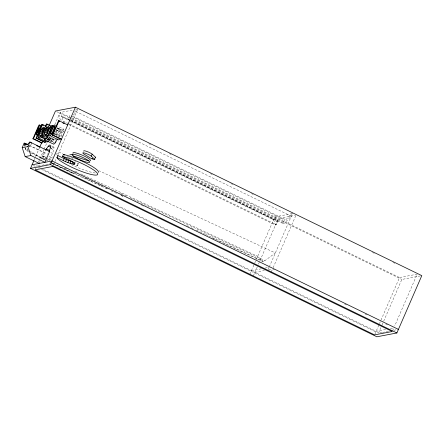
<?xml version="1.0" encoding="UTF-8"?>
<svg xmlns="http://www.w3.org/2000/svg" width="444" height="444" viewBox="0 0 444 444"><rect width="100%" height="100%" fill="white"/><g stroke="black" fill="none" stroke-linecap="round" stroke-linejoin="round"><path stroke-width="0.33" stroke-dasharray="2.22 1.67" d="M28.583 151.659L25.574 150.133L25.752 148.146M63.942 130.375L63.775 129.193L57.587 126.185M27.406 148.479L27.861 149.695L25.574 150.133L25.808 148.285M45.926 160.417L42.896 158.552L43.201 156.088L45.699 150.133M42.896 158.552L46.359 160.234L47.081 160.978C51.143 157.787 53.397 152.425 54.04 147.386L51.587 145.799M55.15 139.044L55.112 139.943L55.472 140.176M49.811 140.865L50.66 138.384M52.941 138.317L53.008 139.594L54.512 138.567M77.778 163.409L78.322 163.642L77.778 163.409L77.123 164.907M52.364 138.356L51.937 140.515L52.575 141.109L54.063 140.032L49.112 137.629M47.991 138.683L47.736 140.437M63.498 132.023L63.775 131.124M59.363 137.074L61.777 131.74A2.581 0.616 -64.1 0 1 62.626 130.747L63.031 130.669A2.559 0.611 -64.1 0 1 63.092 131.485L60.218 137.823M58.824 137.057L61.827 130.786A4.512 1.077 -64.1 0 1 63.148 129.315L63.775 129.193M56.649 131.824L55.467 132.739L54.312 134.821L56.038 134.493L56.505 133.305L56.749 131.94L55.411 131.219M56.621 136.219L58.464 132.429L59.313 131.441L59.823 131.407L60.007 131.779L57.842 136.769M56.405 134.776L57.598 130.869L56.133 129.798M51.56 137.474L50.721 139.893L51.571 139.577L50.899 141.125L50.166 141.536M34.277 159.729L35.376 157.198M35.653 156.566L39.505 147.708M35.126 169.836L35.903 168.043M36.68 166.25L37.229 164.99M38.606 161.827L39.705 159.296M39.982 158.663L43.823 149.833M44.095 149.201L46.836 142.901M47.93 140.382L49.573 136.602M54.779 124.631L60.057 112.493L72.983 110.023M39.211 163.425L40.032 161.527M41.131 158.996L43.884 152.669L44.456 152.564M48.923 141.014L49.739 139.138L47.852 138.245M68.887 119.53L63.281 116.805L61.722 120.391L68.57 123.721M53.258 143.357L53.807 142.152L54.224 142.646L46.187 138.739M58.469 136.48L61.355 129.837L57.026 127.728M70.152 120.047L68.287 119.136L69.841 115.551L70.985 115.335M53.591 164.663L54.368 162.87M54.917 161.605L56.294 158.447M57.942 154.651L77.744 109.113L75.702 109.502M75.136 162.387L75.574 161.377M77.439 165.662L78.322 163.642M249.878 274.253L254.418 263.814M254.69 263.192L274.814 216.911L292.496 213.531L269.663 266.045M253.341 275.94L257.376 266.666M258.475 264.136L278.277 218.598L295.282 215.346M68.676 124.542L275.336 225.03L276.479 224.808L278.038 221.229L69.508 119.836M70.774 120.346L283.039 223.554L284.598 219.974L285.742 219.752L292.496 213.531M268.343 269.081L269.125 267.294L265.04 268.071M271.29 271.961L272.588 268.975L274.453 269.88M273.138 267.71L295.965 215.218M374.836 334.288L379.159 324.348M379.437 323.715L399.511 277.544L417.194 274.164L394.644 326.024M378.454 333.205L381.757 325.613M382.034 324.98L383.405 321.822M383.683 321.19L401.831 279.448L420.468 275.885M392.524 330.908L393.822 327.922M56.444 135.37L59.024 130.741L60.123 129.809L60.617 130.381L56.904 128.571M61.511 136.597L62.049 135.509M60.617 130.381L61.355 129.837M53.78 134.937L55.889 131.38L57.37 130.397M27.905 146.57L29.837 146.914L31.391 143.878M50.966 148.934L53.319 146.642M30.991 152.88L43.617 159.296L45.177 158.114L46.759 155.888M73.238 115.124L76.573 111.805L291.331 216.222L284.182 223.338L283.039 223.554M74.364 112.227L77.744 109.113M48.49 140.393L49.739 139.138M52.031 163.386L73.06 173.61L74.62 172.433M218.881 241.064L263.397 261.816L275.358 252.958L99.173 170.829M52.475 156.971L48.64 159.801L49.895 160.384L47.486 159.241M55.761 154.545L59.041 152.12L62.804 153.874M71.262 117.943L60.057 112.493L62.143 117.027L63.281 116.805M68.287 119.136L69.425 118.92M48.601 137.124L49.728 136.907M38.045 165.995L50.289 163.653M50.966 163.52L53.685 163.004M62.143 117.027L276.895 221.445L278.038 221.229M251.437 270.673L261.644 268.72M254.9 272.355L264.424 270.535M268.503 269.758L271.906 269.103M385.658 329.481L376.135 331.302L42.907 169.281M390.42 328.571L393.14 328.049M379.786 332.95L381.785 332.567M382.451 332.439L389.105 331.169M393.767 330.281L398.423 329.387M70.957 157.676L73.465 158.841M51.387 160.179L41.359 155.5L45.36 159.291M75.214 171.284L78.349 172.744M80.858 173.915L82.739 174.792M83.367 175.086L257.67 256.338L263.397 261.816M120.746 193.412L123.882 194.872M124.509 195.166L127.017 196.337M130.153 197.796L264.957 260.634M50.122 161.988L90.249 180.697M90.876 180.986L102.164 186.247M105.927 188.001L109.058 189.466M186.807 225.707L188.689 226.584M191.198 227.75L193.079 228.627M196.215 230.092L204.989 234.182M205.616 234.476L262.676 261.072M52.098 163.314L108.53 189.621M111.039 190.792L117.932 194.006M121.068 195.465L122.949 196.342M211.982 237.845L216.372 239.893M148.707 143.617L150.572 144.528M169.247 153.607L171.112 154.512M189.788 163.592L191.658 164.502M210.328 173.582L212.199 174.492M230.874 183.572L232.739 184.476M251.415 193.556L253.28 194.466M372.433 252.397L374.298 253.308M392.951 262.376L394.816 263.281M72.849 116.245L285.742 219.752M71.09 116.156L284.598 219.974M71.884 118.243L399.511 277.544M56.699 111.633L71.029 118.604M71.651 118.903L401.831 279.448M71.295 119.825L284.182 223.338M70.091 120.629L58.886 115.185L60.584 120.607M70.713 120.935L273.643 219.602L275.336 225.03M69.192 124.02L276.479 224.808M63.07 121.817L66.184 123.332M57.465 127.961L63.031 130.669M57.132 128.127L60.839 129.931M56.765 128.111L60.478 129.914M56.116 129.604L59.823 131.407M56.299 129.975L60.007 131.779M54.179 133.594L56.038 134.493M49.056 137.135L55.245 140.143M48.679 137.49L53.008 139.594M48.479 138.073L51.571 139.577M47.63 138.389L50.721 139.893M47.913 138.983L52.242 141.092M47.591 139.155L53.807 142.152M47.186 139.322L50.899 141.125M51.732 146.265L54.04 147.386M50.849 148.446L53.735 149.85M67.377 156.454L69.686 157.576M50.749 152.531L52.481 153.374M29.609 145.343L47.919 154.246M29.11 145.488L43.884 152.669M48.884 156.177L50.616 157.015M43.201 156.088L46.664 157.77M45.177 158.114L46.909 158.958M64.952 168.015L66.816 168.925M85.492 178.005L87.357 178.915M100.433 185.27L102.298 186.175M120.973 195.26L122.838 196.165M141.514 205.245L143.384 206.155M344.705 304.04L346.57 304.95M365.223 314.019L367.088 314.924M385.736 323.992L387.601 324.897M50.072 162.043L72.339 172.866L73.06 173.61M39.172 167.466L40.415 168.071M33.322 165.39L37.063 167.21M37.685 167.51L38.928 168.121M41.42 169.331L377.833 332.9M26.718 149.911L28.527 150.916M29.132 151.254L43.617 159.296L30.78 151.471M27.944 145.027L29.837 146.914M274.814 216.911L276.895 221.445M24.62 145.105L24.858 146.359M24.981 146.986L25.574 150.133M95.249 173.005A22.355 3.807 23.5 0 1 71.617 164.746"/><path stroke-width="0.67" d="M41.481 125.902L39.621 125.003L37.407 132.384L41.753 124.592L42.557 124.442L45.649 125.946M37.44 135.315L36.203 134.71L38.556 126.934L33.45 138.678L32.912 138.783L38.839 125.153L39.621 125.003M39.943 132.911L39.072 136.23L39.832 136.18L41.081 134.926L40.26 136.808L39.133 137.74L38.234 137.668C38.478 133.883 40.376 129.604 43.318 127.156L43.801 127.639L43.64 128.732L42.197 132.484L39.943 132.911L42.419 134.116M45.083 131.929L44.211 135.248L44.972 135.198L46.215 133.949L45.399 135.825L44.272 136.763L43.373 136.685C43.612 132.9 45.51 128.621 48.457 126.174L48.94 126.657L48.779 127.75L47.336 131.502L45.083 131.929L47.552 133.133M39.211 163.425L25.164 156.593L22.2 147.658L24.187 143.096L27.134 144.145L24.62 145.105L24.187 143.096L27.262 144.589M30.869 155.505L27.905 146.57L29.892 142.002L49.589 151.582L44.916 162.332L30.869 155.505L25.164 156.593M45.826 141.042L45.288 142.28L44.711 142.391L36.053 138.178L41.159 126.435L36.203 134.71M36.053 138.178L36.63 138.073L42.557 124.442M46.914 124.037L46.365 124.142L45.088 127.078L44.716 127.151L44.095 128.577L44.467 128.505C45.71 128.277 38.478 138.511 42.236 136.913L42.913 135.37L42.063 135.686L42.391 134.46L45.016 128.399L46.021 128.211L46.642 126.779L45.638 126.973L46.914 124.037L51.243 126.14M49.129 125.574L55.45 111.028L75.419 107.209L421.8 275.63L396.869 332.972L376.901 336.791L30.519 168.37L34.005 160.362M39.777 147.081L41.703 142.652M32.912 138.783L41.57 142.99L42.108 142.89L42.913 141.037M52.697 125.624C49.456 129.393 49.711 137.762 44.666 139.977L44.339 139.743L45.122 137.951L45.566 138.434L46.337 138.162L48.291 134.599L47.136 135.836L46.454 135.736C47.02 132.084 48.646 128.061 51.465 125.602L51.959 126.168L52.697 125.624L53.935 126.224M52.298 135.076L52.847 134.97L61.505 139.183L60.956 139.288L52.298 135.076L58.491 120.835L59.041 120.729L67.699 124.936M52.847 134.97L59.041 120.729M30.519 168.37L50.488 164.552L75.419 107.209M56.932 157.576L57.809 155.555L66.422 159.674L72.81 161.905L71.928 163.925L65.54 161.694L56.932 157.576L57.043 157.931A22.355 3.807 23.5 0 0 84.793 172.583A22.355 3.807 23.5 0 0 94.65 170.696A22.355 3.807 23.5 0 0 63.475 156.699L62.46 156.51L63.337 154.49L64.358 154.679A22.355 3.807 23.5 0 1 86.974 163.536A22.355 3.807 23.5 0 1 98.579 172.372M63.276 160.656L64.152 158.636M65.54 161.694L66.422 159.674M67.843 162.626L68.72 160.606M70.024 163.386L70.901 161.366M71.928 163.925L73.438 164.208L74.315 162.188M73.438 164.208L74.437 164.208L74.875 163.198M92.13 154.14L95.471 157.176L94.594 159.196L91.253 156.16L92.13 154.14A4.829 0.821 23.5 0 0 86.769 151.415A4.829 0.821 23.5 0 0 83.727 151.143M57.415 138.894L55.395 142.785L53.763 144.211L44.339 139.743M45.699 150.133L48.296 146.137L49.85 144.96L50.577 145.699L50.272 148.163L49.018 151.693L49.589 151.582M55.261 142.091L55.528 141.736M59.99 139.005L58.525 139.927L49.7 135.498L50.544 131.807L53.169 126.573A4.512 1.077 -64.1 0 1 54.49 125.103L55.278 125.197C54.828 128.982 53.13 133.283 50.15 135.747L49.867 135.72M48.551 141.358L47.103 142.074L38.445 137.862M74.437 164.208L74.87 163.93L74.697 163.398L72.633 161.71L62.46 156.51M24.62 145.105L27.473 144.555L29.892 142.002L31.702 143.268M22.2 147.658L27.905 146.57M69.802 154.862L72.566 154.329M32.079 164.785L52.048 160.972L398.423 329.387M73.071 155.899L88.861 160.928M58.491 120.835L59.729 121.434M62.82 122.938L64.058 123.537M52.181 125.724L53.419 126.324M46.365 124.142L48.218 125.042M41.753 124.592L43.612 125.497M45.016 128.399L46.254 129.004M45.399 135.825L47.874 137.024M45.122 137.951L46.359 138.55M42.236 136.913L45.948 138.717M36.552 134.643L37.79 135.248M40.26 136.808L44.594 138.911M36.63 138.073L45.288 142.28M33.45 138.678L42.108 142.89M48.296 146.137L50.605 147.258M63.337 154.49L64.491 155.05M46.32 148.923L49.784 150.605M36.647 145.676L39.738 147.18M50.488 164.552L396.869 332.972M57.809 155.555L57.92 155.911M73.049 153.446A9.613 1.637 23.5 0 1 82.201 155.15A9.613 1.637 23.5 0 1 90.099 160.8M91.253 156.16A4.829 0.821 23.5 0 0 84.843 153.091A4.829 0.821 23.5 0 0 83.822 153.99L90.548 158.053A2.681 0.455 23.5 0 0 93.778 159.49A2.681 0.455 23.5 0 0 94.594 159.196M95.471 157.176A2.681 0.455 23.5 0 1 95.332 157.614M42.979 128.932L42.236 131.263L40.515 131.596C40.92 130.963 42.119 127.783 42.979 128.932M48.119 127.95L47.375 130.286L45.654 130.614C46.059 129.981 47.253 126.801 48.119 127.95M50.566 133.394C51.265 136.391 54.246 128.05 54.434 127.278A2.559 0.611 -64.1 0 0 54.368 126.457L53.968 126.534A2.581 0.616 -64.1 0 0 53.114 127.528L50.566 133.394M47.425 133.572C48.335 136.264 51.099 128.072 51.349 127.567L50.877 127.128L49.806 128.216L47.425 133.572M76.901 165.412L77.439 165.662L76.962 165.412M92.158 158.38L92.635 158.602L92.158 158.38M52.808 166.456L35.126 169.836L374.575 334.887L392.263 331.507L52.808 166.456M74.37 156.832A9.613 1.637 23.5 0 0 89.361 162.498A9.613 1.637 23.5 0 0 79.165 155.916A9.613 1.637 23.5 0 0 74.37 156.832"/></g></svg>
